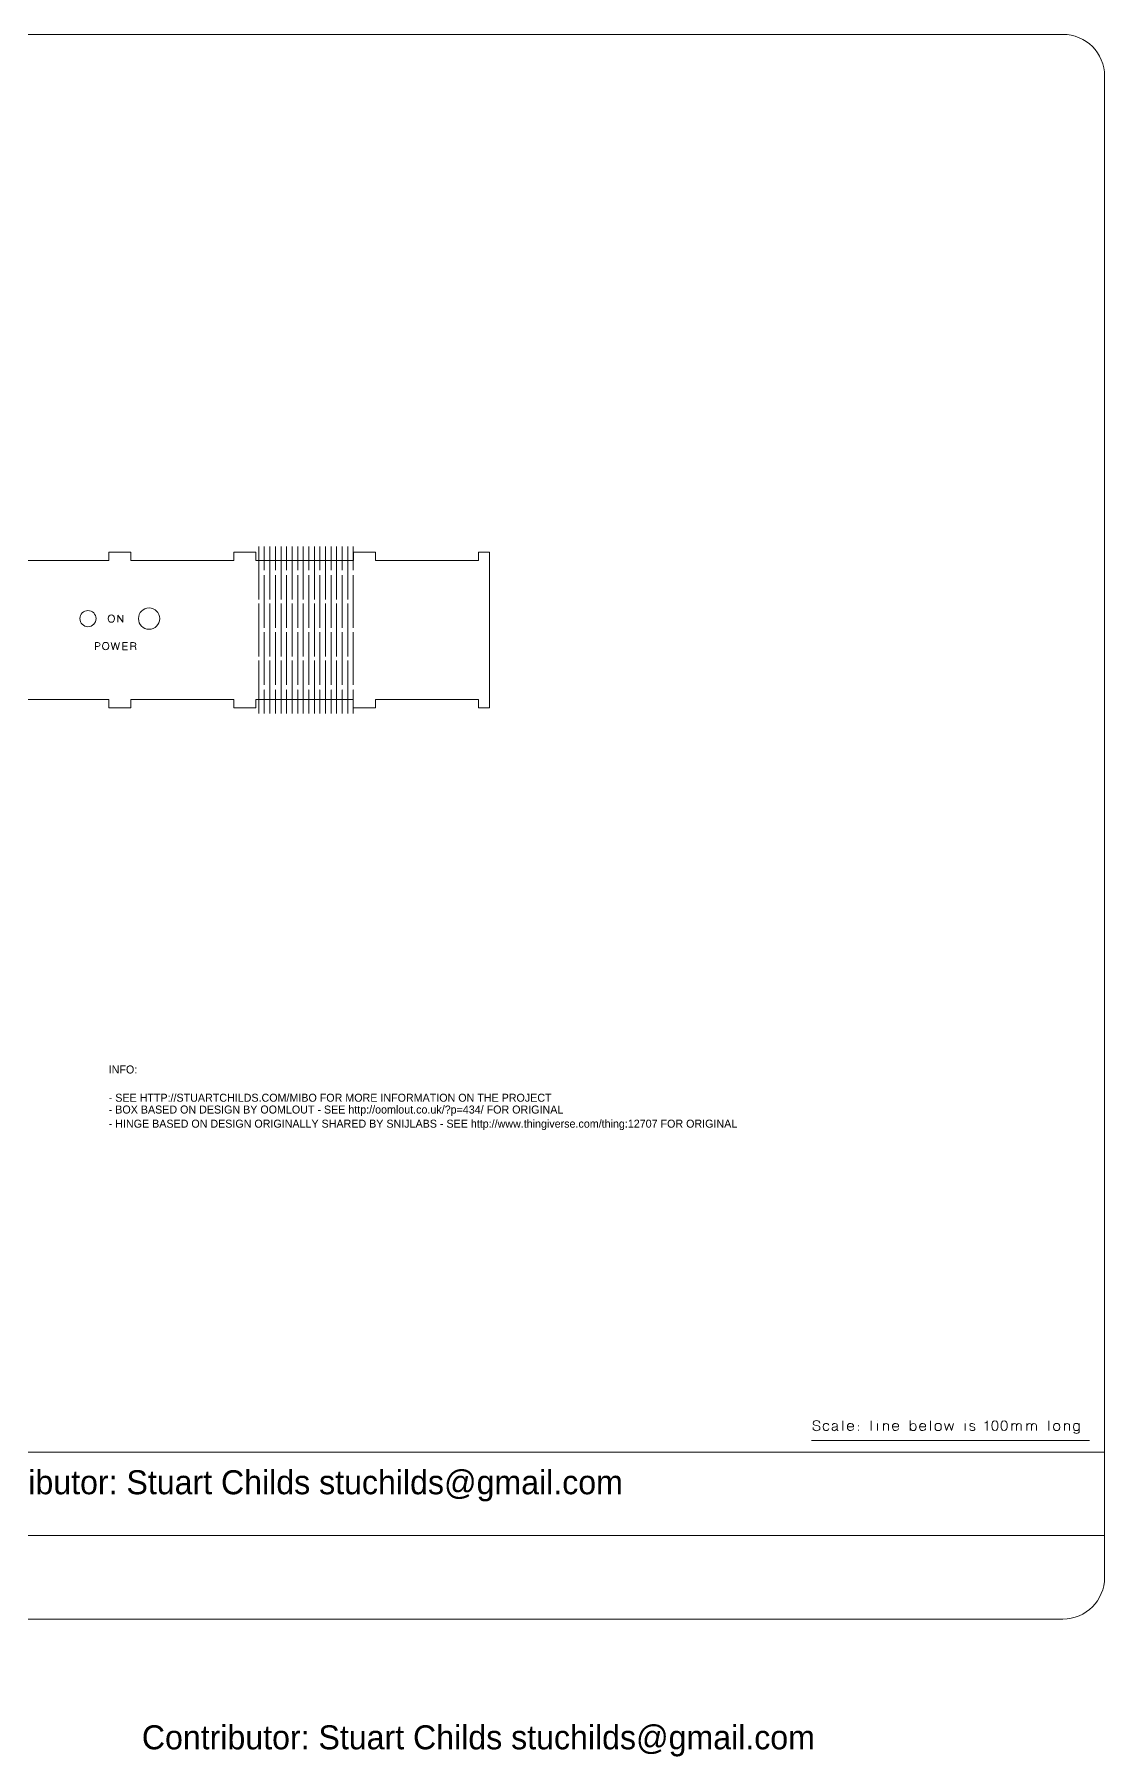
# Model space of a CAD drawing. Header units: inches. Extents: x 15 to 785, y -665 to -15.
# Drawn here: x 400 to 785, y -634 to -15 of the extents above; entities that cross this region are included whole.
import ezdxf

# ---------------------------------------------------------------- set-up
doc = ezdxf.new("R2010")
doc.units = ezdxf.units.IN
doc.header["$MEASUREMENT"] = 0
doc.layers.add('Layer 1', color=7, linetype='Continuous')

# ---------------------------------------------------------------- blocks, each defined once
blk = doc.blocks.new('block 2')
at = {"layer": 'Layer 1', "color": 179, "lineweight": 9, "true_color": 0x231f20}
blk.add_lwpolyline([(785, -555), (15, -555), (15, -525), (785, -525), (785, -555)], dxfattribs=at)
blk.add_open_spline([(785, -570), (785, -578.28), (778.28, -585), (770, -585), (770, -585), (30, -585), (30, -585), (21.72, -585), (15, -578.28), (15, -570), (15, -570), (15, -30), (15, -30), (15, -21.72), (21.72, -15), (30, -15), (30, -15), (770, -15), (770, -15), (778.28, -15), (785, -21.72), (785, -30), (785, -30), (785, -570), (785, -570)], degree=3, knots=[0, 0, 0, 0, 1, 1, 1, 2, 2, 2, 3, 3, 3, 4, 4, 4, 5, 5, 5, 6, 6, 6, 7, 7, 7, 8, 8, 8, 8], dxfattribs=at)
blk = doc.blocks.new('block 3')
at = {"layer": 'Layer 1', "color": 30, "lineweight": 9, "true_color": 0xf58726}
for points, knots in [([(680.11, -516.13), (680.11, -516.92), (680.71, -517.24), (681.42, -517.24), (682.13, -517.24), (682.58, -516.79), (682.6, -516.35), (682.61, -515.92), (682.39, -515.57), (681.95, -515.48), (681.95, -515.48), (680.74, -515.21), (680.74, -515.21), (680.4, -515.14), (680.2, -514.94), (680.2, -514.48), (680.2, -514.01), (680.59, -513.61), (681.3, -513.61), (682.01, -513.61), (682.53, -513.95), (682.51, -514.54), (682.53, -513.95), (682.01, -513.61), (681.3, -513.61), (680.59, -513.61), (680.2, -514.01), (680.2, -514.48), (680.2, -514.94), (680.39, -515.14), (680.74, -515.21), (680.74, -515.21), (681.95, -515.48), (681.95, -515.48), (682.4, -515.57), (682.61, -515.92), (682.6, -516.35), (682.58, -516.79), (682.13, -517.24), (681.42, -517.24), (680.71, -517.24), (680.11, -516.92), (680.11, -516.13)], [0, 0, 0, 0, 1, 1, 1, 2, 2, 2, 3, 3, 3, 4, 4, 4, 5, 5, 5, 6, 6, 6, 7, 7, 7, 8, 8, 8, 9, 9, 9, 10, 10, 10, 11, 11, 11, 12, 12, 12, 13, 13, 13, 14, 14, 14, 14]), ([(690.82, -517.21), (690.82, -517.21), (690.82, -513.65), (690.82, -513.65), (690.82, -513.65), (690.82, -517.21), (690.82, -517.21)], [0, 0, 0, 0, 1, 1, 1, 2, 2, 2, 2]), ([(701.08, -517.21), (701.08, -517.21), (701.08, -513.65), (701.08, -513.65), (701.08, -513.65), (701.08, -517.21), (701.08, -517.21)], [0, 0, 0, 0, 1, 1, 1, 2, 2, 2, 2]), ([(703.26, -513.73), (703.26, -513.73), (703.26, -513.64), (703.26, -513.64), (703.26, -513.64), (703.26, -513.73), (703.26, -513.73)], [0, 0, 0, 0, 1, 1, 1, 2, 2, 2, 2]), ([(715.12, -513.63), (715.12, -513.63), (715.12, -517.21), (715.12, -517.21), (715.12, -517.21), (715.12, -513.63), (715.12, -513.63)], [0, 0, 0, 0, 1, 1, 1, 2, 2, 2, 2]), ([(722.37, -517.21), (722.37, -517.21), (722.37, -513.65), (722.37, -513.65), (722.37, -513.65), (722.37, -517.21), (722.37, -517.21)], [0, 0, 0, 0, 1, 1, 1, 2, 2, 2, 2]), ([(734.88, -513.73), (734.88, -513.73), (734.88, -513.64), (734.88, -513.64), (734.88, -513.64), (734.88, -513.73), (734.88, -513.73)], [0, 0, 0, 0, 1, 1, 1, 2, 2, 2, 2]), ([(742.81, -517.21), (742.81, -517.21), (742.81, -513.65), (742.81, -513.65), (742.81, -514.26), (742.22, -514.4), (741.97, -514.42), (742.22, -514.4), (742.81, -514.26), (742.81, -513.65), (742.81, -513.65), (742.81, -517.21), (742.81, -517.21)], [0, 0, 0, 0, 1, 1, 1, 2, 2, 2, 3, 3, 3, 4, 4, 4, 4]), ([(744.47, -515.43), (744.47, -514.45), (744.68, -513.65), (745.55, -513.65), (746.42, -513.65), (746.62, -514.45), (746.62, -515.43), (746.62, -516.42), (746.42, -517.21), (745.55, -517.21), (744.68, -517.21), (744.47, -516.42), (744.47, -515.43)], [0, 0, 0, 0, 1, 1, 1, 2, 2, 2, 3, 3, 3, 4, 4, 4, 4]), ([(744.47, -515.43), (744.47, -514.45), (744.68, -513.65), (745.55, -513.65), (746.42, -513.65), (746.62, -514.45), (746.62, -515.43), (746.62, -516.42), (746.42, -517.21), (745.55, -517.21), (744.68, -517.21), (744.47, -516.42), (744.47, -515.43)], [0, 0, 0, 0, 1, 1, 1, 2, 2, 2, 3, 3, 3, 4, 4, 4, 4]), ([(747.79, -515.43), (747.79, -514.45), (748, -513.65), (748.87, -513.65), (749.74, -513.65), (749.95, -514.45), (749.95, -515.43), (749.95, -516.42), (749.74, -517.21), (748.87, -517.21), (748, -517.21), (747.79, -516.42), (747.79, -515.43)], [0, 0, 0, 0, 1, 1, 1, 2, 2, 2, 3, 3, 3, 4, 4, 4, 4]), ([(747.79, -515.43), (747.79, -514.45), (748, -513.65), (748.87, -513.65), (749.74, -513.65), (749.95, -514.45), (749.95, -515.43), (749.95, -516.42), (749.74, -517.21), (748.87, -517.21), (748, -517.21), (747.79, -516.42), (747.79, -515.43)], [0, 0, 0, 0, 1, 1, 1, 2, 2, 2, 3, 3, 3, 4, 4, 4, 4]), ([(764.97, -517.21), (764.97, -517.21), (764.97, -513.65), (764.97, -513.65), (764.97, -513.65), (764.97, -517.21), (764.97, -517.21)], [0, 0, 0, 0, 1, 1, 1, 2, 2, 2, 2]), ([(684.93, -517.21), (684.51, -517.21), (683.8, -517.14), (683.8, -515.9), (683.8, -514.67), (684.6, -514.65), (684.95, -514.65), (685.3, -514.65), (685.76, -514.92), (685.79, -515.27), (685.76, -514.92), (685.3, -514.65), (684.95, -514.65), (684.6, -514.65), (683.8, -514.67), (683.8, -515.9), (683.8, -517.14), (684.51, -517.21), (684.93, -517.21), (685.35, -517.21), (685.79, -516.82), (685.81, -516.41), (685.79, -516.82), (685.35, -517.21), (684.93, -517.21)], [0, 0, 0, 0, 1, 1, 1, 2, 2, 2, 3, 3, 3, 4, 4, 4, 5, 5, 5, 6, 6, 6, 7, 7, 7, 8, 8, 8, 8]), ([(688.77, -516.56), (688.62, -516.78), (688.11, -517.26), (687.7, -517.24), (687.29, -517.23), (686.97, -517.1), (686.97, -516.64), (686.97, -516.18), (687.24, -515.99), (687.77, -515.94), (688.29, -515.89), (688.52, -515.81), (688.77, -515.74), (688.52, -515.81), (688.29, -515.89), (687.77, -515.94), (687.24, -515.99), (686.97, -516.18), (686.97, -516.64), (686.97, -517.1), (687.29, -517.23), (687.7, -517.24), (688.11, -517.26), (688.62, -516.78), (688.77, -516.56)], [0, 0, 0, 0, 1, 1, 1, 2, 2, 2, 3, 3, 3, 4, 4, 4, 5, 5, 5, 6, 6, 6, 7, 7, 7, 8, 8, 8, 8]), ([(689.12, -517.21), (689.12, -517.21), (688.77, -517.19), (688.77, -516.89), (688.77, -516.89), (688.77, -515.26), (688.77, -515.26), (688.77, -515.06), (688.66, -514.66), (687.99, -514.66), (687.33, -514.66), (687.08, -514.96), (687.08, -515.27), (687.08, -514.96), (687.33, -514.66), (687.99, -514.66), (688.66, -514.66), (688.77, -515.06), (688.77, -515.26), (688.77, -515.26), (688.77, -516.89), (688.77, -516.89), (688.77, -517.19), (689.12, -517.21), (689.12, -517.21)], [0, 0, 0, 0, 1, 1, 1, 2, 2, 2, 3, 3, 3, 4, 4, 4, 5, 5, 5, 6, 6, 6, 7, 7, 7, 8, 8, 8, 8]), ([(692.47, -515.86), (692.47, -515.86), (694.68, -515.86), (694.68, -515.86), (694.68, -515.31), (694.46, -514.61), (693.67, -514.61), (692.89, -514.61), (692.46, -515.14), (692.46, -515.96), (692.46, -516.78), (693.02, -517.21), (693.67, -517.19), (694.34, -517.17), (694.62, -516.66), (694.66, -516.47), (694.62, -516.66), (694.34, -517.17), (693.67, -517.19), (693.02, -517.21), (692.46, -516.78), (692.46, -515.96), (692.46, -515.14), (692.89, -514.61), (693.67, -514.61), (694.46, -514.61), (694.68, -515.31), (694.68, -515.86), (694.68, -515.86), (692.47, -515.86), (692.47, -515.86)], [0, 0, 0, 0, 1, 1, 1, 2, 2, 2, 3, 3, 3, 4, 4, 4, 5, 5, 5, 6, 6, 6, 7, 7, 7, 8, 8, 8, 9, 9, 9, 10, 10, 10, 10]), ([(696.43, -515.65), (696.43, -515.65), (696.43, -515.38), (696.43, -515.38), (696.43, -515.38), (696.43, -515.65), (696.43, -515.65)], [0, 0, 0, 0, 1, 1, 1, 2, 2, 2, 2]), ([(696.43, -517.21), (696.43, -517.21), (696.43, -516.94), (696.43, -516.94), (696.43, -516.94), (696.43, -517.21), (696.43, -517.21)], [0, 0, 0, 0, 1, 1, 1, 2, 2, 2, 2]), ([(703.26, -517.21), (703.26, -517.21), (703.26, -514.67), (703.26, -514.67), (703.26, -514.67), (703.26, -517.22), (703.26, -517.21)], [0, 0, 0, 0, 1, 1, 1, 2, 2, 2, 2]), ([(707.26, -517.21), (707.26, -517.21), (707.26, -515.56), (707.26, -515.33), (707.26, -515.11), (707.03, -514.68), (706.4, -514.68), (705.77, -514.67), (705.44, -515.16), (705.44, -515.62), (705.44, -515.16), (705.77, -514.67), (706.4, -514.68), (707.03, -514.68), (707.26, -515.11), (707.26, -515.33), (707.26, -515.56), (707.26, -517.21), (707.26, -517.21)], [0, 0, 0, 0, 1, 1, 1, 2, 2, 2, 3, 3, 3, 4, 4, 4, 5, 5, 5, 6, 6, 6, 6]), ([(705.44, -517.21), (705.44, -517.21), (705.44, -514.68), (705.44, -514.68), (705.44, -514.68), (705.44, -517.21), (705.44, -517.21)], [0, 0, 0, 0, 1, 1, 1, 2, 2, 2, 2]), ([(708.69, -515.86), (708.69, -515.86), (710.9, -515.86), (710.9, -515.86), (710.9, -515.31), (710.68, -514.61), (709.89, -514.61), (709.11, -514.61), (708.68, -515.14), (708.68, -515.96), (708.68, -516.78), (709.24, -517.21), (709.89, -517.19), (710.56, -517.17), (710.84, -516.66), (710.88, -516.47), (710.84, -516.66), (710.56, -517.17), (709.89, -517.19), (709.24, -517.21), (708.68, -516.78), (708.68, -515.96), (708.68, -515.14), (709.11, -514.61), (709.89, -514.61), (710.68, -514.61), (710.9, -515.31), (710.9, -515.86), (710.9, -515.86), (708.69, -515.86), (708.69, -515.86)], [0, 0, 0, 0, 1, 1, 1, 2, 2, 2, 3, 3, 3, 4, 4, 4, 5, 5, 5, 6, 6, 6, 7, 7, 7, 8, 8, 8, 9, 9, 9, 10, 10, 10, 10]), ([(716.17, -514.66), (716.74, -514.66), (717.21, -514.94), (717.21, -515.94), (717.21, -516.92), (716.74, -517.21), (716.17, -517.21), (715.59, -517.21), (715.12, -516.92), (715.12, -515.94), (715.12, -514.94), (715.59, -514.66), (716.17, -514.66)], [0, 0, 0, 0, 1, 1, 1, 2, 2, 2, 3, 3, 3, 4, 4, 4, 4]), ([(716.17, -514.66), (716.74, -514.66), (717.21, -514.94), (717.21, -515.94), (717.21, -516.92), (716.74, -517.21), (716.17, -517.21), (715.59, -517.21), (715.12, -516.92), (715.12, -515.94), (715.12, -514.94), (715.59, -514.66), (716.17, -514.66)], [0, 0, 0, 0, 1, 1, 1, 2, 2, 2, 3, 3, 3, 4, 4, 4, 4]), ([(720.62, -515.86), (720.62, -515.31), (720.4, -514.61), (719.62, -514.61), (718.84, -514.61), (718.41, -515.14), (718.41, -515.96), (718.41, -516.78), (718.96, -517.21), (719.62, -517.19), (720.28, -517.17), (720.57, -516.66), (720.6, -516.47), (720.57, -516.66), (720.28, -517.17), (719.62, -517.19), (718.96, -517.21), (718.41, -516.78), (718.41, -515.96), (718.41, -515.14), (718.84, -514.61), (719.62, -514.61), (720.4, -514.61), (720.62, -515.31), (720.62, -515.86), (720.62, -515.86), (718.41, -515.86), (718.41, -515.86), (718.41, -515.86), (720.62, -515.86), (720.62, -515.86)], [0, 0, 0, 0, 1, 1, 1, 2, 2, 2, 3, 3, 3, 4, 4, 4, 5, 5, 5, 6, 6, 6, 7, 7, 7, 8, 8, 8, 9, 9, 9, 10, 10, 10, 10]), ([(724.02, -515.92), (724.02, -514.92), (724.53, -514.63), (725.14, -514.63), (725.76, -514.63), (726.26, -514.92), (726.26, -515.92), (726.26, -516.92), (725.76, -517.21), (725.14, -517.21), (724.53, -517.21), (724.02, -516.92), (724.02, -515.92)], [0, 0, 0, 0, 1, 1, 1, 2, 2, 2, 3, 3, 3, 4, 4, 4, 4]), ([(724.02, -515.92), (724.02, -514.92), (724.53, -514.63), (725.14, -514.63), (725.76, -514.63), (726.26, -514.92), (726.26, -515.92), (726.26, -516.92), (725.76, -517.21), (725.14, -517.21), (724.53, -517.21), (724.02, -516.92), (724.02, -515.92)], [0, 0, 0, 0, 1, 1, 1, 2, 2, 2, 3, 3, 3, 4, 4, 4, 4]), ([(728.17, -517.21), (728.17, -517.21), (729.04, -514.68), (729.04, -514.68), (729.04, -514.68), (729.92, -517.21), (729.92, -517.21), (729.92, -517.21), (730.65, -514.68), (730.65, -514.68), (730.65, -514.68), (729.92, -517.21), (729.92, -517.21), (729.92, -517.21), (729.04, -514.68), (729.04, -514.68), (729.04, -514.68), (728.17, -517.21), (728.17, -517.21), (728.17, -517.21), (727.44, -514.68), (727.44, -514.68), (727.44, -514.68), (728.17, -517.21), (728.17, -517.21)], [0, 0, 0, 0, 1, 1, 1, 2, 2, 2, 3, 3, 3, 4, 4, 4, 5, 5, 5, 6, 6, 6, 7, 7, 7, 8, 8, 8, 8]), ([(734.88, -517.21), (734.88, -517.21), (734.88, -514.67), (734.88, -514.67), (734.88, -514.67), (734.88, -517.22), (734.88, -517.21)], [0, 0, 0, 0, 1, 1, 1, 2, 2, 2, 2]), ([(737.47, -514.64), (736.84, -514.62), (736.56, -514.82), (736.56, -515.2), (736.56, -515.59), (736.88, -515.7), (737, -515.74), (737, -515.74), (737.93, -516.02), (737.93, -516.02), (738.05, -516.04), (738.35, -516.18), (738.35, -516.54), (738.35, -516.91), (737.96, -517.21), (737.47, -517.21), (736.97, -517.21), (736.52, -516.95), (736.52, -516.56), (736.52, -516.95), (736.97, -517.21), (737.47, -517.21), (737.96, -517.21), (738.35, -516.91), (738.35, -516.54), (738.35, -516.18), (738.05, -516.04), (737.93, -516.02), (737.93, -516.02), (737, -515.74), (737, -515.74), (736.88, -515.7), (736.56, -515.59), (736.56, -515.2), (736.56, -514.82), (736.84, -514.62), (737.47, -514.64), (738.09, -514.66), (738.25, -515.01), (738.24, -515.13), (738.25, -515.01), (738.09, -514.66), (737.47, -514.64)], [0, 0, 0, 0, 1, 1, 1, 2, 2, 2, 3, 3, 3, 4, 4, 4, 5, 5, 5, 6, 6, 6, 7, 7, 7, 8, 8, 8, 9, 9, 9, 10, 10, 10, 11, 11, 11, 12, 12, 12, 13, 13, 13, 14, 14, 14, 14]), ([(753.34, -517.21), (753.34, -517.21), (753.34, -515.56), (753.34, -515.33), (753.34, -515.11), (753.19, -514.68), (752.56, -514.68), (751.93, -514.67), (751.65, -515.16), (751.65, -515.62), (751.65, -515.16), (751.93, -514.67), (752.56, -514.68), (753.19, -514.68), (753.34, -515.11), (753.34, -515.33), (753.34, -515.56), (753.34, -517.21), (753.34, -517.21)], [0, 0, 0, 0, 1, 1, 1, 2, 2, 2, 3, 3, 3, 4, 4, 4, 5, 5, 5, 6, 6, 6, 6]), ([(751.65, -517.21), (751.65, -517.21), (751.65, -514.68), (751.65, -514.68), (751.65, -514.68), (751.65, -517.21), (751.65, -517.21)], [0, 0, 0, 0, 1, 1, 1, 2, 2, 2, 2]), ([(755.04, -517.21), (755.04, -517.21), (755.04, -515.56), (755.04, -515.33), (755.04, -515.11), (754.82, -514.68), (754.19, -514.68), (753.56, -514.67), (753.34, -515.16), (753.34, -515.62), (753.34, -515.16), (753.56, -514.67), (754.19, -514.68), (754.82, -514.68), (755.04, -515.11), (755.04, -515.33), (755.04, -515.56), (755.04, -517.21), (755.04, -517.21)], [0, 0, 0, 0, 1, 1, 1, 2, 2, 2, 3, 3, 3, 4, 4, 4, 5, 5, 5, 6, 6, 6, 6]), ([(758.76, -517.21), (758.76, -517.21), (758.76, -515.56), (758.76, -515.33), (758.76, -515.11), (758.61, -514.68), (757.98, -514.68), (757.36, -514.67), (757.07, -515.16), (757.07, -515.62), (757.07, -515.16), (757.36, -514.67), (757.98, -514.68), (758.61, -514.68), (758.76, -515.11), (758.76, -515.33), (758.76, -515.56), (758.76, -517.21), (758.76, -517.21)], [0, 0, 0, 0, 1, 1, 1, 2, 2, 2, 3, 3, 3, 4, 4, 4, 5, 5, 5, 6, 6, 6, 6]), ([(757.07, -517.21), (757.07, -517.21), (757.07, -514.68), (757.07, -514.68), (757.07, -514.68), (757.07, -517.21), (757.07, -517.21)], [0, 0, 0, 0, 1, 1, 1, 2, 2, 2, 2]), ([(760.46, -517.21), (760.46, -517.21), (760.46, -515.56), (760.46, -515.33), (760.46, -515.11), (760.24, -514.68), (759.61, -514.68), (758.99, -514.67), (758.76, -515.16), (758.76, -515.62), (758.76, -515.16), (758.99, -514.67), (759.61, -514.68), (760.24, -514.68), (760.46, -515.11), (760.46, -515.33), (760.46, -515.56), (760.46, -517.21), (760.46, -517.21)], [0, 0, 0, 0, 1, 1, 1, 2, 2, 2, 3, 3, 3, 4, 4, 4, 5, 5, 5, 6, 6, 6, 6]), ([(766.61, -515.92), (766.61, -514.92), (767.12, -514.63), (767.73, -514.63), (768.35, -514.63), (768.85, -514.92), (768.85, -515.92), (768.85, -516.92), (768.35, -517.21), (767.73, -517.21), (767.12, -517.21), (766.61, -516.92), (766.61, -515.92)], [0, 0, 0, 0, 1, 1, 1, 2, 2, 2, 3, 3, 3, 4, 4, 4, 4]), ([(766.61, -515.92), (766.61, -514.92), (767.12, -514.63), (767.73, -514.63), (768.35, -514.63), (768.85, -514.92), (768.85, -515.92), (768.85, -516.92), (768.35, -517.21), (767.73, -517.21), (767.12, -517.21), (766.61, -516.92), (766.61, -515.92)], [0, 0, 0, 0, 1, 1, 1, 2, 2, 2, 3, 3, 3, 4, 4, 4, 4]), ([(772.38, -517.21), (772.38, -517.21), (772.38, -515.56), (772.38, -515.33), (772.38, -515.11), (772.15, -514.68), (771.52, -514.68), (770.89, -514.67), (770.56, -515.16), (770.56, -515.62), (770.56, -515.16), (770.89, -514.67), (771.52, -514.68), (772.15, -514.68), (772.38, -515.11), (772.38, -515.33), (772.38, -515.56), (772.38, -517.21), (772.38, -517.21)], [0, 0, 0, 0, 1, 1, 1, 2, 2, 2, 3, 3, 3, 4, 4, 4, 5, 5, 5, 6, 6, 6, 6]), ([(770.56, -517.21), (770.56, -517.21), (770.56, -514.68), (770.56, -514.68), (770.56, -514.68), (770.56, -517.21), (770.56, -517.21)], [0, 0, 0, 0, 1, 1, 1, 2, 2, 2, 2]), ([(774.85, -514.65), (775.42, -514.65), (775.9, -514.94), (775.9, -515.93), (775.9, -516.91), (775.42, -517.2), (774.85, -517.2), (774.28, -517.2), (773.81, -516.91), (773.81, -515.93), (773.81, -514.94), (774.28, -514.65), (774.85, -514.65)], [0, 0, 0, 0, 1, 1, 1, 2, 2, 2, 3, 3, 3, 4, 4, 4, 4]), ([(774.85, -514.65), (775.42, -514.65), (775.9, -514.94), (775.9, -515.93), (775.9, -516.91), (775.42, -517.2), (774.85, -517.2), (774.28, -517.2), (773.81, -516.91), (773.81, -515.93), (773.81, -514.94), (774.28, -514.65), (774.85, -514.65)], [0, 0, 0, 0, 1, 1, 1, 2, 2, 2, 3, 3, 3, 4, 4, 4, 4]), ([(773.95, -517.73), (774.01, -518.02), (774.37, -518.19), (774.86, -518.21), (775.37, -518.22), (775.9, -517.85), (775.9, -517.39), (775.9, -516.93), (775.9, -514.69), (775.9, -514.69), (775.9, -514.69), (775.9, -516.93), (775.9, -517.39), (775.9, -517.85), (775.37, -518.22), (774.86, -518.21), (774.37, -518.19), (774.01, -518.02), (773.95, -517.73)], [0, 0, 0, 0, 1, 1, 1, 2, 2, 2, 3, 3, 3, 4, 4, 4, 5, 5, 5, 6, 6, 6, 6])]:
    blk.add_open_spline(points, degree=3, knots=knots, dxfattribs=at)
blk = doc.blocks.new('block 6')
at = {"layer": 'Layer 1', "color": 30, "lineweight": 9, "true_color": 0xf7911d}
for points, knots in [([(421.98, -236.31), (421.98, -236.31), (421.98, -233.77), (421.98, -233.77), (421.98, -233.77), (422.79, -233.77), (422.79, -233.77), (423.44, -233.77), (423.59, -234.08), (423.61, -234.42), (423.62, -234.76), (423.44, -235.12), (422.86, -235.12), (422.86, -235.12), (421.98, -235.12), (421.98, -235.12), (421.98, -235.12), (422.86, -235.12), (422.86, -235.12), (423.43, -235.12), (423.62, -234.76), (423.61, -234.42), (423.59, -234.08), (423.44, -233.77), (422.79, -233.77), (422.79, -233.77), (421.98, -233.77), (421.98, -233.77), (421.98, -233.77), (421.98, -236.31), (421.98, -236.31)], [0, 0, 0, 0, 1, 1, 1, 2, 2, 2, 3, 3, 3, 4, 4, 4, 5, 5, 5, 6, 6, 6, 7, 7, 7, 8, 8, 8, 9, 9, 9, 10, 10, 10, 10]), ([(424.48, -235.02), (424.48, -234.05), (424.99, -233.7), (425.61, -233.7), (426.22, -233.7), (426.73, -234.05), (426.73, -235.02), (426.73, -235.99), (426.22, -236.33), (425.61, -236.33), (424.99, -236.33), (424.48, -235.99), (424.48, -235.02)], [0, 0, 0, 0, 1, 1, 1, 2, 2, 2, 3, 3, 3, 4, 4, 4, 4]), ([(424.48, -235.02), (424.48, -234.05), (424.99, -233.7), (425.61, -233.7), (426.22, -233.7), (426.73, -234.05), (426.73, -235.02), (426.73, -235.99), (426.22, -236.33), (425.61, -236.33), (424.99, -236.33), (424.48, -235.99), (424.48, -235.02)], [0, 0, 0, 0, 1, 1, 1, 2, 2, 2, 3, 3, 3, 4, 4, 4, 4]), ([(427.6, -233.77), (427.6, -233.77), (428.27, -236.31), (428.27, -236.31), (428.27, -236.31), (429.08, -233.77), (429.08, -233.77), (429.08, -233.77), (429.88, -236.31), (429.88, -236.31), (429.88, -236.31), (430.55, -233.77), (430.55, -233.77), (430.55, -233.77), (429.88, -236.31), (429.88, -236.31), (429.88, -236.31), (429.08, -233.77), (429.08, -233.77), (429.08, -233.77), (428.27, -236.31), (428.27, -236.31), (428.27, -236.31), (427.6, -233.77), (427.6, -233.77)], [0, 0, 0, 0, 1, 1, 1, 2, 2, 2, 3, 3, 3, 4, 4, 4, 5, 5, 5, 6, 6, 6, 7, 7, 7, 8, 8, 8, 8]), ([(433.49, -236.31), (433.49, -236.31), (431.84, -236.31), (431.84, -236.31), (431.84, -236.31), (431.84, -233.78), (431.84, -233.78), (431.84, -233.78), (433.49, -233.78), (433.49, -233.78), (433.49, -233.78), (431.84, -233.78), (431.84, -233.78), (431.84, -233.78), (431.84, -236.31), (431.84, -236.31), (431.84, -236.31), (433.49, -236.31), (433.49, -236.31)], [0, 0, 0, 0, 1, 1, 1, 2, 2, 2, 3, 3, 3, 4, 4, 4, 5, 5, 5, 6, 6, 6, 6]), ([(433.34, -235.01), (433.34, -235.01), (431.84, -235.01), (431.84, -235.01), (431.84, -235.01), (433.34, -235.01), (433.34, -235.01)], [0, 0, 0, 0, 1, 1, 1, 2, 2, 2, 2]), ([(434.73, -236.31), (434.73, -236.31), (434.73, -233.77), (434.73, -233.77), (434.73, -233.77), (435.66, -233.77), (435.66, -233.77), (436.3, -233.77), (436.44, -233.99), (436.46, -234.33), (436.47, -234.67), (436.3, -235.01), (435.73, -235.01), (435.73, -235.01), (434.73, -235.01), (434.73, -235.01), (434.73, -235.01), (435.73, -235.01), (435.73, -235.01), (436.29, -235.01), (436.47, -234.67), (436.46, -234.33), (436.44, -233.99), (436.29, -233.77), (435.66, -233.77), (435.66, -233.77), (434.73, -233.77), (434.73, -233.77), (434.73, -233.77), (434.73, -236.31), (434.73, -236.31)], [0, 0, 0, 0, 1, 1, 1, 2, 2, 2, 3, 3, 3, 4, 4, 4, 5, 5, 5, 6, 6, 6, 7, 7, 7, 8, 8, 8, 9, 9, 9, 10, 10, 10, 10]), ([(436.54, -236.31), (436.47, -236.26), (436.45, -236.16), (436.45, -236.12), (436.45, -236.12), (436.39, -235.48), (436.39, -235.48), (436.36, -235.2), (436.17, -235.01), (435.78, -235.01), (436.17, -235.01), (436.36, -235.2), (436.39, -235.48), (436.39, -235.48), (436.45, -236.12), (436.45, -236.12), (436.45, -236.16), (436.47, -236.26), (436.54, -236.31)], [0, 0, 0, 0, 1, 1, 1, 2, 2, 2, 3, 3, 3, 4, 4, 4, 5, 5, 5, 6, 6, 6, 6])]:
    blk.add_open_spline(points, degree=3, knots=knots, dxfattribs=at)
blk = doc.blocks.new('block 7')
at = {"layer": 'Layer 1', "color": 40, "lineweight": 9, "true_color": 0xfaa722}
for points, knots in [([(426.54, -225.13), (426.54, -224.16), (427.04, -223.81), (427.66, -223.81), (428.28, -223.81), (428.78, -224.16), (428.78, -225.13), (428.78, -226.1), (428.28, -226.44), (427.66, -226.44), (427.04, -226.44), (426.54, -226.1), (426.54, -225.13)], [0, 0, 0, 0, 1, 1, 1, 2, 2, 2, 3, 3, 3, 4, 4, 4, 4]), ([(426.54, -225.13), (426.54, -224.16), (427.04, -223.81), (427.66, -223.81), (428.28, -223.81), (428.78, -224.16), (428.78, -225.13), (428.78, -226.1), (428.28, -226.44), (427.66, -226.44), (427.04, -226.44), (426.54, -226.1), (426.54, -225.13)], [0, 0, 0, 0, 1, 1, 1, 2, 2, 2, 3, 3, 3, 4, 4, 4, 4]), ([(430.03, -226.42), (430.03, -226.42), (430.03, -223.88), (430.03, -223.88), (430.03, -223.88), (431.85, -226.42), (431.85, -226.42), (431.85, -226.42), (431.85, -223.88), (431.85, -223.88), (431.85, -223.88), (431.85, -226.42), (431.85, -226.42), (431.85, -226.42), (430.03, -223.88), (430.03, -223.88), (430.03, -223.88), (430.03, -226.42), (430.03, -226.42)], [0, 0, 0, 0, 1, 1, 1, 2, 2, 2, 3, 3, 3, 4, 4, 4, 5, 5, 5, 6, 6, 6, 6])]:
    blk.add_open_spline(points, degree=3, knots=knots, dxfattribs=at)

msp = doc.modelspace()

# ---------------------------------------------------------------- linework, layer by layer
at = {"layer": 'Layer 1', "color": 179, "lineweight": 9, "true_color": 0x231f20}
for points in [[(559.72, -254.22), (559.72, -257.22), (563.72, -257.22), (563.72, -201.22), (559.72, -201.22), (559.72, -204.22), (522.73, -204.22), (522.73, -201.22), (514.74, -201.22), (514.74, -204.22), (479.71, -204.22), (479.71, -201.22), (471.71, -201.22), (471.71, -204.22), (434.72, -204.22), (434.72, -201.22), (426.72, -201.22), (426.72, -204.22), (389.73, -204.22)], [(389.73, -254.22), (426.72, -254.22), (426.72, -257.22), (434.72, -257.22), (434.72, -254.22), (471.71, -254.22), (471.71, -257.22), (479.71, -257.22), (479.71, -254.22), (514.73, -254.22), (514.73, -257.22), (522.73, -257.22), (522.73, -254.22), (559.72, -254.22)]]:
    msp.add_lwpolyline(points, dxfattribs=at)
at = {"layer": 'Layer 1', "color": 225, "lineweight": 9, "true_color": 0xa54686}
for points in [[(480.71, -218.25), (480.71, -199.23)], [(482.71, -207.74), (482.71, -199.23)], [(484.71, -218.25), (484.71, -199.23)], [(486.71, -207.74), (486.71, -199.23)], [(488.71, -218.25), (488.71, -199.23)], [(490.71, -207.74), (490.71, -199.23)], [(492.71, -218.25), (492.71, -199.23)], [(494.71, -207.74), (494.71, -199.23)], [(496.71, -218.25), (496.71, -199.23)], [(498.71, -207.74), (498.71, -199.23)], [(500.71, -218.25), (500.71, -199.23)], [(502.71, -207.74), (502.71, -199.23)], [(504.71, -218.25), (504.71, -199.23)], [(506.71, -207.74), (506.71, -199.23)], [(508.71, -218.25), (508.71, -199.23)], [(510.71, -207.74), (510.71, -199.23)], [(512.71, -218.25), (512.71, -199.23)], [(514.71, -207.74), (514.71, -199.23)], [(482.71, -228.49), (482.71, -209.46)], [(486.71, -228.49), (486.71, -209.46)], [(490.71, -228.49), (490.71, -209.46)], [(494.71, -228.49), (494.71, -209.46)], [(498.71, -228.49), (498.71, -209.46)], [(502.71, -228.49), (502.71, -209.46)], [(506.71, -228.49), (506.71, -209.46)], [(510.71, -228.49), (510.71, -209.46)], [(514.71, -228.49), (514.71, -209.46)], [(480.71, -238.74), (480.71, -219.71)], [(484.71, -238.74), (484.71, -219.71)], [(488.71, -238.74), (488.71, -219.71)], [(492.71, -238.74), (492.71, -219.71)], [(496.71, -238.74), (496.71, -219.71)], [(500.71, -238.74), (500.71, -219.71)], [(504.71, -238.74), (504.71, -219.71)], [(508.71, -238.74), (508.71, -219.71)], [(512.71, -238.74), (512.71, -219.71)], [(482.71, -248.99), (482.71, -229.96)], [(486.71, -248.99), (486.71, -229.96)], [(490.71, -248.99), (490.71, -229.96)], [(494.71, -248.99), (494.71, -229.96)], [(498.71, -248.99), (498.71, -229.96)], [(502.71, -248.99), (502.71, -229.96)], [(506.71, -248.99), (506.71, -229.96)], [(510.71, -248.99), (510.71, -229.96)], [(514.71, -248.99), (514.71, -229.96)], [(480.71, -259.23), (480.71, -240.2)], [(480.71, -240.4), (480.71, -240.4)], [(484.71, -259.23), (484.71, -240.2)], [(484.71, -240.4), (484.71, -240.4)], [(488.71, -259.23), (488.71, -240.2)], [(488.71, -240.4), (488.71, -240.4)], [(492.71, -259.23), (492.71, -240.2)], [(492.71, -240.4), (492.71, -240.4)], [(496.71, -259.23), (496.71, -240.2)], [(496.71, -240.4), (496.71, -240.4)], [(500.71, -259.23), (500.71, -240.2)], [(500.71, -240.4), (500.71, -240.4)], [(504.71, -259.23), (504.71, -240.2)], [(504.71, -240.4), (504.71, -240.4)], [(508.71, -259.23), (508.71, -240.2)], [(508.71, -240.4), (508.71, -240.4)], [(512.71, -259.23), (512.71, -240.2)], [(512.71, -240.4), (512.71, -240.4)], [(482.71, -250.66), (482.71, -250.66)], [(482.71, -259.22), (482.71, -250.71)], [(486.71, -250.66), (486.71, -250.66)], [(486.71, -259.22), (486.71, -250.71)], [(490.71, -250.66), (490.71, -250.66)], [(490.71, -259.22), (490.71, -250.71)], [(494.71, -250.66), (494.71, -250.66)], [(494.71, -259.22), (494.71, -250.71)], [(498.71, -250.66), (498.71, -250.66)], [(498.71, -259.22), (498.71, -250.71)], [(502.71, -250.66), (502.71, -250.66)], [(502.71, -259.22), (502.71, -250.71)], [(506.71, -250.66), (506.71, -250.66)], [(506.71, -259.22), (506.71, -250.71)], [(510.71, -250.66), (510.71, -250.66)], [(510.71, -259.22), (510.71, -250.71)], [(514.71, -250.66), (514.71, -250.66)], [(514.71, -259.22), (514.71, -250.71)]]:
    msp.add_lwpolyline(points, dxfattribs=at)
at = {"layer": 'Layer 1', "color": 30, "lineweight": 9, "true_color": 0xf58726}
msp.add_lwpolyline([(679.57, -520.74), (779.57, -520.74)], dxfattribs=at)
at = {"layer": 'Layer 1', "color": 179, "lineweight": 9, "true_color": 0x231f20}
for points in [[(422.16, -225.13), (422.16, -226.73), (420.86, -228.03), (419.26, -228.03), (417.66, -228.03), (416.36, -226.73), (416.36, -225.13), (416.36, -223.53), (417.66, -222.23), (419.26, -222.23), (420.86, -222.23), (422.16, -223.53), (422.16, -225.13)], [(445.08, -225.13), (445.08, -227.24), (443.37, -228.95), (441.26, -228.95), (439.15, -228.95), (437.43, -227.24), (437.43, -225.13), (437.43, -223.02), (439.15, -221.3), (441.26, -221.3), (443.37, -221.3), (445.08, -223.02), (445.08, -225.13)]]:
    msp.add_open_spline(points, degree=3, knots=[0, 0, 0, 0, 1, 1, 1, 2, 2, 2, 3, 3, 3, 4, 4, 4, 4], dxfattribs=at)

# ---------------------------------------------------------------- block references
at = {"layer": 'Layer 1'}
for name in ['block 2', 'block 7', 'block 6', 'block 3']:
    msp.add_blockref(name, (0, 0), dxfattribs=at)

# ---------------------------------------------------------------- texts
at = {"layer": 'Layer 1', "color": 179, "true_color": 0x231f20, "attachment_point": 7}
for s, insert, char_height in [('\\fEng_HelvLine Normal|b0|i0|c0|p34;\\W1;INFO:', (426.73, -388.79), 2.8787), ('\\fEng_HelvLine Normal|b0|i0|c0|p34;\\W1;- SEE HTTP://STUARTCHILDS.COM/MIBO FOR MORE INFORMATION ON THE PROJECT', (426.73, -398.95), 2.87867), ('\\fEng_HelvLine Normal|b0|i0|c0|p34;\\W1;- BOX BASED ON DESIGN BY OOMLOUT - SEE http://oomlout.co.uk/?p\\fMyriad Pro|b0|i0|c0|p34;=\\fEng_HelvLine Normal|b0|i0|c0|p34;434/ FOR ORIGINAL', (426.73, -404.03), 2.87867), ('\\fEng_HelvLine Normal|b0|i0|c0|p34;\\W1;- HINGE BASED ON DESIGN ORIGINALLY SHARED BY SNIJLABS - SEE http://www.thingiverse.com/thing:12707 FOR ORIGINAL', (426.73, -409.11), 2.87867), ('\\fEng_HelvLine Normal|b0|i0|c0|p34;\\W1;Date: 27-02-13^I^IFile Name: \\H4.318;MIBO-CNTRL-01\\H8.636;^IVersion:0.1^I^IContributor: Stuart Childs stuchilds\\fMyriad Pro|b0|i0|c0|p34;@\\fEng_HelvLine Normal|b0|i0|c0|p34;gmail.com^I^I', (24.12, -542.71), 8.636), ('\\fEng_HelvLine Normal|b0|i0|c0|p34;\\W1;Date: 13-06-12^I^IFile Name: DRBO-03^I^IVersion:^I^IContributor: Stuart Childs stuchilds\\fMyriad Pro|b0|i0|c0|p34;@\\fEng_HelvLine Normal|b0|i0|c0|p34;gmail.com^I^I', (24.12, -634.46), 8.636)]:
    msp.add_mtext(s, dxfattribs=dict(at, insert=insert, char_height=char_height))

doc.saveas('drawing.dxf')
